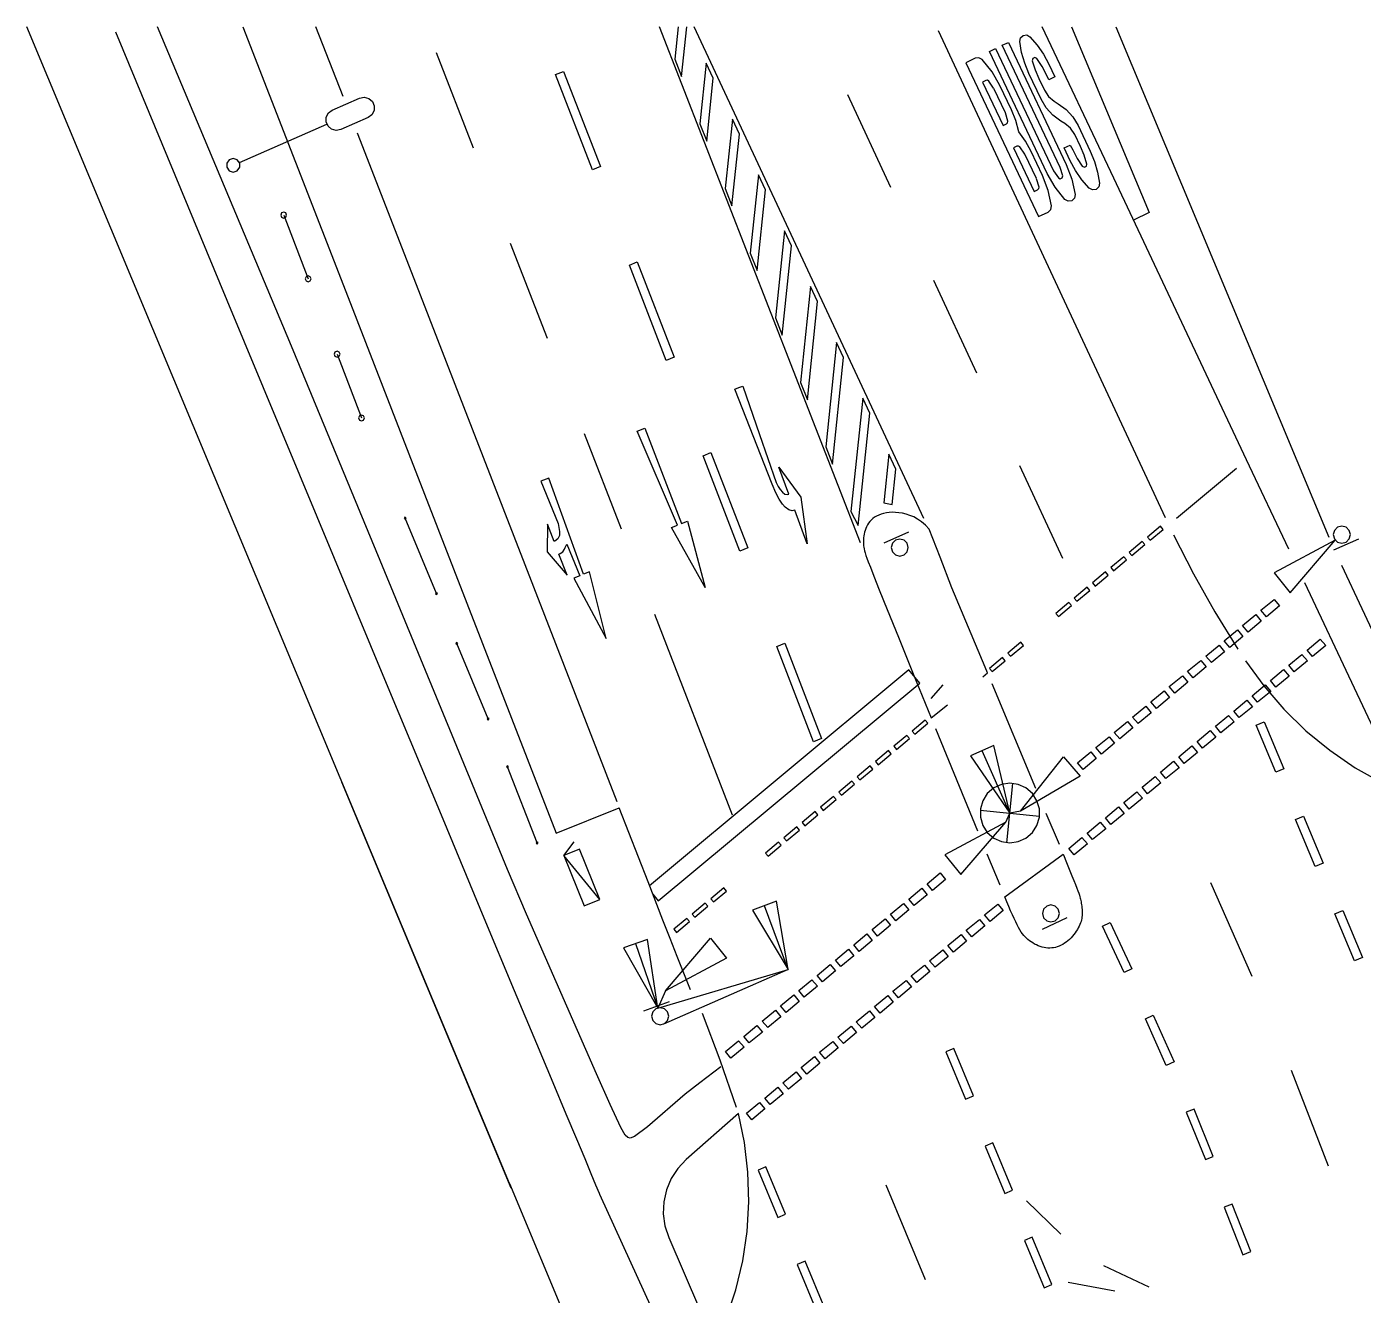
# Model space of a CAD drawing. Header units: inches. Extents: x 567313.8 to 567405.4, y 5937968.2 to 5938040.
# Drawn here: x 567325.82 to 567365.04, y 5938002.75 to 5938039.97 of the extents above; entities that cross this region are included whole.
import ezdxf

# ---------------------------------------------------------------- set-up
doc = ezdxf.new("R2010")
doc.units = ezdxf.units.IN
doc.header["$MEASUREMENT"] = 0

msp = doc.modelspace()

# ---------------------------------------------------------------- linework, layer by layer
for points in [[(567339.9872, 5938006.0289), (567335.0198, 5938017.9343), (567325.823, 5938039.9744)], [(567346.1846, 5938009.4607), (567345.573, 5938008.9898), (567345.1458, 5938008.6506), (567344.0323, 5938007.6987), (567343.657, 5938007.4134), (567343.5317, 5938007.3658), (567343.4553, 5938007.3805), (567343.3783, 5938007.4529), (567343.2507, 5938007.6758), (567342.9408, 5938008.3544), (567342.5417, 5938009.2504), (567340.489, 5938013.9329), (567339.9257, 5938015.247), (567339.631, 5938015.956), (567336.1958, 5938024.3161), (567333.5919, 5938030.6016), (567329.664, 5938039.9743)], [(567332.1643, 5938039.9743), (567335.2579, 5938032.0262), (567337.0376, 5938027.4433), (567341.3544, 5938016.3083), (567343.2026, 5938017.06)], [(567335.1049, 5938037.932), (567334.3097, 5938039.9743)], [(567350.2877, 5938024.8303), (567344.3848, 5938039.9741)], [(567344.9359, 5938039.9741), (567344.8366, 5938039.0189), (567345.0348, 5938038.5098), (567345.1872, 5938039.9741)], [(567352.1457, 5938025.5447), (567345.4059, 5938039.9741)], [(567362.8486, 5938024.6431), (567361.6119, 5938027.2669), (567360.3492, 5938029.9426), (567357.7143, 5938035.5261), (567355.6153, 5938039.974)], [(567356.4771, 5938039.974), (567358.7506, 5938034.5247), (567358.2944, 5938034.2968)], [(567357.7768, 5938039.974), (567364.0252, 5938024.9973)], [(567328.4256, 5938039.8243), (567331.6949, 5938031.9519), (567334.3331, 5938025.604), (567336.4178, 5938020.5923), (567338.0269, 5938016.7287), (567339.2379, 5938013.8252), (567340.1286, 5938011.6934), (567340.7767, 5938010.1454), (567341.2599, 5938008.9929), (567341.6446, 5938008.0751), (567341.9523, 5938007.3407), (567342.193, 5938006.7654), (567342.377, 5938006.3251), (567342.5144, 5938005.9959), (567342.6153, 5938005.7535), (567342.6277, 5938005.7236)], [(567359.2321, 5938025.5673), (567352.5764, 5938039.8538)], [(567355.9912, 5938038.5027), (567355.8105, 5938038.417), (567355.7414, 5938038.5629), (567355.611, 5938038.8079), (567355.4586, 5938039.0398), (567355.3993, 5938039.0707), (567355.339, 5938039.0421), (567355.3254, 5938038.9766), (567355.4085, 5938038.7118), (567355.5156, 5938038.4558), (567355.6802, 5938038.1086), (567355.8015, 5938037.9271), (567355.9698, 5938037.7882), (567356.0885, 5938037.7164), (567356.3223, 5938037.542), (567356.5178, 5938037.3257), (567356.6678, 5938037.0755), (567357.0261, 5938036.3198), (567357.1498, 5938036.0171), (567357.2399, 5938035.7027), (567357.2952, 5938035.3804), (567357.2744, 5938035.2754), (567357.1964, 5938035.2022), (567357.0903, 5938035.1881), (567356.9959, 5938035.2385), (567356.7814, 5938035.4853), (567356.595, 5938035.754), (567356.439, 5938036.0415), (567356.2605, 5938036.4178), (567356.4412, 5938036.5035), (567356.5103, 5938036.3576), (567356.6407, 5938036.1126), (567356.7931, 5938035.8807), (567356.8524, 5938035.8498), (567356.9128, 5938035.8785), (567356.9263, 5938035.9439), (567356.8433, 5938036.2087), (567356.7361, 5938036.4647), (567356.5715, 5938036.8119), (567356.4503, 5938036.9934), (567356.2819, 5938037.1323), (567356.1632, 5938037.2041), (567355.9294, 5938037.3785), (567355.7339, 5938037.5949), (567355.5839, 5938037.845), (567355.2257, 5938038.6007), (567355.1019, 5938038.9034), (567355.0118, 5938039.2178), (567354.9565, 5938039.5401), (567354.9773, 5938039.6451), (567355.0553, 5938039.7183), (567355.1614, 5938039.7324), (567355.2559, 5938039.682), (567355.4704, 5938039.4352), (567355.6567, 5938039.1665), (567355.8128, 5938038.879), (567355.9912, 5938038.5027)], [(567338.9285, 5938036.4127), (567337.8423, 5938039.2079)], [(567354.6263, 5938039.5149), (567356.3229, 5938035.9362), (567356.489, 5938035.5019), (567356.5858, 5938035.0472), (567356.5661, 5938034.9405), (567356.4874, 5938034.866), (567356.3798, 5938034.8522), (567356.2848, 5938034.9044), (567355.9941, 5938035.2673), (567355.7629, 5938035.6707), (567354.0663, 5938039.2494), (567354.247, 5938039.335), (567355.9468, 5938035.7495), (567356.0897, 5938035.5378), (567356.1463, 5938035.5136), (567356.2019, 5938035.54), (567356.219, 5938035.5991), (567356.1455, 5938035.8437), (567354.4457, 5938039.4292), (567354.6263, 5938039.5149)], [(567345.7599, 5938038.9013), (567345.5749, 5938037.1231), (567345.7732, 5938036.614), (567345.9654, 5938038.4613), (567345.7599, 5938038.9013)], [(567353.6508, 5938039.0524), (567353.3708, 5938038.9196), (567355.5119, 5938034.4035), (567355.7919, 5938034.5363), (567355.8707, 5938034.6108), (567355.8903, 5938034.7174), (567355.7935, 5938035.1721), (567355.6275, 5938035.6064), (567355.2905, 5938036.3171), (567355.1276, 5938036.6158), (567354.9318, 5938036.8941), (567354.8403, 5938037.2218), (567354.7122, 5938037.5371), (567354.3753, 5938038.2477), (567354.1441, 5938038.6512), (567353.8534, 5938039.014), (567353.7584, 5938039.0662), (567353.6508, 5938039.0524)], [(567342.655, 5938035.8684), (567342.4219, 5938035.7783), (567341.3407, 5938038.5754), (567341.5738, 5938038.6655), (567342.655, 5938035.8684)], [(567354.1914, 5938038.1689), (567354.0485, 5938038.3806), (567354.0077, 5938038.4034), (567353.9613, 5938038.3976), (567353.8619, 5938038.3504), (567354.4668, 5938037.0746), (567354.5661, 5938037.1217), (567354.6, 5938037.154), (567354.6082, 5938037.2), (567354.5348, 5938037.4446), (567354.1946, 5938038.1621)], [(567351.1758, 5938035.2524), (567349.9141, 5938037.9728)], [(567334.7881, 5938037.5292), (567335.5888, 5938037.8811), (567335.7253, 5938037.9073), (567335.8597, 5938037.8717), (567335.9653, 5938037.7813), (567336.0212, 5938037.654), (567336.0164, 5938037.5151), (567335.9518, 5938037.392), (567335.8401, 5938037.3092), (567335.0394, 5938036.9573), (567334.9029, 5938036.931), (567334.7685, 5938036.9667), (567334.6629, 5938037.0571), (567334.607, 5938037.1843), (567334.6118, 5938037.3233), (567334.6764, 5938037.4463), (567334.7881, 5938037.5292)], [(567346.5251, 5938037.263), (567346.3133, 5938035.2273), (567346.5115, 5938034.7182), (567346.7305, 5938036.8231), (567346.5251, 5938037.263)], [(567332.0654, 5938035.9914), (567334.6278, 5938037.1176)], [(567343.1414, 5938017.2296), (567338.9016, 5938028.166), (567337.1211, 5938032.751), (567335.5272, 5938036.8473)], [(567355.4468, 5938035.5208), (567355.1067, 5938036.2383), (567354.9638, 5938036.45), (567354.923, 5938036.4728), (567354.8766, 5938036.4669), (567354.7772, 5938036.4198), (567355.3821, 5938035.144), (567355.4814, 5938035.1911), (567355.5154, 5938035.2233), (567355.5236, 5938035.2694), (567355.4501, 5938035.5139)], [(567331.8824, 5938036.1109), (567331.7649, 5938036.0727), (567331.6923, 5938035.9728), (567331.6923, 5938035.8492), (567331.7649, 5938035.7492), (567331.8824, 5938035.7111), (567331.9999, 5938035.7492), (567332.0726, 5938035.8492), (567332.0726, 5938035.9728), (567331.9999, 5938036.0727), (567331.8824, 5938036.1109)], [(567347.2902, 5938035.6248), (567347.0516, 5938033.3315), (567347.2499, 5938032.8224), (567347.4957, 5938035.1849), (567347.2902, 5938035.6248)], [(567333.3613, 5938034.5347), (567333.3001, 5938034.5094), (567333.2748, 5938034.4482), (567333.3001, 5938034.3871), (567333.3612, 5938034.3617), (567333.4224, 5938034.3871), (567333.4477, 5938034.4482), (567333.4224, 5938034.5094), (567333.3613, 5938034.5347)], [(567333.3613, 5938034.4482), (567334.0791, 5938032.5789)], [(567348.0554, 5938033.9866), (567347.7899, 5938031.4357), (567347.9882, 5938030.9266), (567348.2608, 5938033.5466), (567348.0554, 5938033.9866)], [(567341.1009, 5938030.8224), (567340.0147, 5938033.6176)], [(567344.8173, 5938030.2742), (567344.5842, 5938030.1841), (567343.503, 5938032.9812), (567343.7361, 5938033.0713), (567344.8173, 5938030.2742)], [(567334.0791, 5938032.6653), (567334.018, 5938032.64), (567333.9926, 5938032.5789), (567334.018, 5938032.5177), (567334.0791, 5938032.4924), (567334.1403, 5938032.5177), (567334.1656, 5938032.5789), (567334.1403, 5938032.64), (567334.0791, 5938032.6653)], [(567353.6991, 5938029.8115), (567352.4375, 5938032.5319)], [(567348.8205, 5938032.3483), (567348.5283, 5938029.5399), (567348.7265, 5938029.0308), (567349.026, 5938031.9084), (567348.8205, 5938032.3483)], [(567349.5857, 5938030.7101), (567349.2666, 5938027.6441), (567349.4649, 5938027.135), (567349.7911, 5938030.2702), (567349.5857, 5938030.7101)], [(567334.9279, 5938030.451), (567334.8667, 5938030.4257), (567334.8414, 5938030.3645), (567334.8667, 5938030.3034), (567334.9279, 5938030.278), (567334.989, 5938030.3034), (567335.0144, 5938030.3645), (567334.989, 5938030.4257), (567334.9279, 5938030.451)], [(567334.9279, 5938030.3645), (567335.6458, 5938028.4952)], [(567348.7222, 5938024.803), (567348.3568, 5938025.7869), (567348.2825, 5938025.7741), (567348.1836, 5938025.7963), (567348.0753, 5938025.8806), (567347.998, 5938025.9684), (567347.8995, 5938026.1088), (567347.7972, 5938026.2952), (567347.6964, 5938026.5546), (567346.5939, 5938029.3441), (567346.711, 5938029.3876), (567346.8281, 5938029.4311), (567347.3209, 5938028.0146), (567347.8136, 5938026.5981), (567347.8686, 5938026.4859), (567347.926, 5938026.3984), (567347.9939, 5938026.3194), (567348.0698, 5938026.2615), (567348.1455, 5938026.2466), (567348.1828, 5938026.2554), (567347.887, 5938027.0519), (567348.5335, 5938026.1725), (567348.7222, 5938024.803)], [(567350.3508, 5938029.0718), (567350.005, 5938025.7483), (567350.2135, 5938025.3376), (567350.5563, 5938028.6319), (567350.3508, 5938029.0718)], [(567335.6458, 5938028.5816), (567335.5846, 5938028.5563), (567335.5593, 5938028.4952), (567335.5846, 5938028.434), (567335.6458, 5938028.4087), (567335.7069, 5938028.434), (567335.7322, 5938028.4952), (567335.7069, 5938028.5563), (567335.6458, 5938028.5816)], [(567345.7273, 5938023.5208), (567344.7433, 5938025.2789), (567344.9169, 5938025.3494), (567343.7303, 5938028.1042), (567343.9618, 5938028.1982), (567345.0327, 5938025.3965), (567345.2063, 5938025.467), (567345.7273, 5938023.5208)], [(567343.2732, 5938025.2321), (567342.1871, 5938028.0273)], [(567346.9796, 5938024.68), (567346.7465, 5938024.5899), (567345.6654, 5938027.387), (567345.8984, 5938027.4771), (567346.9796, 5938024.68)], [(567351.116, 5938027.4336), (567350.9674, 5938026.0056), (567351.2132, 5938025.9541), (567351.3214, 5938026.9937), (567351.116, 5938027.4336)], [(567356.2224, 5938024.3706), (567354.9608, 5938027.091)], [(567359.5594, 5938025.5581), (567361.3137, 5938027.0186)], [(567341.2966, 5938024.87), (567341.1017, 5938025.3748), (567341.0919, 5938024.5674), (567341.6776, 5938023.8828), (567341.4389, 5938024.5014), (567341.4736, 5938024.5167), (567341.5473, 5938024.57), (567341.6038, 5938024.6451), (567341.6251, 5938024.6989), (567341.6647, 5938024.7948), (567342.0463, 5938023.8644), (567341.8715, 5938023.7969), (567342.8245, 5938022.0218), (567342.3378, 5938023.9769), (567342.1629, 5938023.9094), (567341.1413, 5938026.7295), (567340.9082, 5938026.6395), (567341.4189, 5938025.3942), (567341.4503, 5938025.168), (567341.4496, 5938025.0464), (567341.4068, 5938024.9497), (567341.3189, 5938024.8796), (567341.2966, 5938024.87)], [(567336.9354, 5938025.5256), (567336.9523, 5938025.5665), (567336.9114, 5938025.5833), (567336.8946, 5938025.5425), (567336.9354, 5938025.5256)], [(567337.8451, 5938023.3396), (567336.9234, 5938025.5545)], [(567353.8722, 5938020.9018), (567354.011, 5938021.0124), (567353.9381, 5938021.1859), (567352.9634, 5938023.5086), (567352.6184, 5938024.4089), (567352.2993, 5938025.2347), (567352.1878, 5938025.351), (567352.0748, 5938025.4477), (567351.9611, 5938025.5265), (567351.8477, 5938025.5893), (567351.7354, 5938025.6377), (567351.625, 5938025.6737), (567351.5174, 5938025.699), (567351.4133, 5938025.7153), (567351.3137, 5938025.7242), (567351.2186, 5938025.7264), (567351.1284, 5938025.722), (567351.0432, 5938025.7116), (567350.9631, 5938025.6955), (567350.8884, 5938025.6739), (567350.8192, 5938025.6474), (567350.7557, 5938025.6162), (567350.698, 5938025.5807), (567350.646, 5938025.5414), (567350.5994, 5938025.4987), (567350.5579, 5938025.453), (567350.5214, 5938025.4048), (567350.4896, 5938025.3545), (567350.4622, 5938025.3025), (567350.4391, 5938025.2494), (567350.4199, 5938025.1956), (567350.4044, 5938025.1414), (567350.3922, 5938025.0874), (567350.3831, 5938025.0339), (567350.3767, 5938024.9814), (567350.3728, 5938024.9304), (567350.3709, 5938024.8812), (567350.3708, 5938024.8342), (567350.3723, 5938024.7896), (567350.3759, 5938024.7456), (567350.3822, 5938024.7002), (567350.3917, 5938024.6513), (567350.4051, 5938024.5967), (567350.423, 5938024.5345), (567350.446, 5938024.4624), (567350.4747, 5938024.3785), (567350.5124, 5938024.274), (567350.5737, 5938024.1132), (567350.6756, 5938023.854), (567350.8354, 5938023.454), (567351.0702, 5938022.8709), (567351.3973, 5938022.0626), (567351.8339, 5938020.9867), (567352.3588, 5938019.695), (567352.8396, 5938020.0784)], [(567350.9761, 5938024.8306), (567351.7075, 5938025.154)], [(567359.1649, 5938025.2261), (567359.0882, 5938025.3183), (567358.704, 5938024.9985), (567358.7808, 5938024.9063), (567359.1649, 5938025.2261)], [(567359.4682, 5938025.0669), (567360.0508, 5938023.9226), (567360.681, 5938022.8037), (567361.3577, 5938021.7123)], [(567364.4068, 5938025.3209), (567364.2818, 5938025.2875), (567364.1904, 5938025.196), (567364.1569, 5938025.071), (567364.1904, 5938024.9461), (567364.2818, 5938024.8546), (567364.4068, 5938024.8211), (567364.5317, 5938024.8546), (567364.6232, 5938024.9461), (567364.6567, 5938025.071), (567364.6232, 5938025.196), (567364.5317, 5938025.2875), (567364.4068, 5938025.3209)], [(567351.4377, 5938024.9427), (567351.3128, 5938024.9092), (567351.2213, 5938024.8177), (567351.1878, 5938024.6928), (567351.2213, 5938024.5678), (567351.3128, 5938024.4764), (567351.4377, 5938024.4429), (567351.5627, 5938024.4764), (567351.6541, 5938024.5678), (567351.6876, 5938024.6928), (567351.6542, 5938024.8177), (567351.5627, 5938024.9092), (567351.4377, 5938024.9427)], [(567358.6271, 5938024.7784), (567358.5504, 5938024.8706), (567358.1663, 5938024.5508), (567358.243, 5938024.4587), (567358.6271, 5938024.7784)], [(567364.2153, 5938024.9105), (567362.4219, 5938023.9508), (567362.8913, 5938023.3663), (567364.2153, 5938024.9105)], [(567364.8925, 5938024.9372), (567364.1591, 5938024.6183)], [(567358.0893, 5938024.3307), (567358.0126, 5938024.4229), (567357.6285, 5938024.1031), (567357.7052, 5938024.011), (567358.0893, 5938024.3307)], [(567357.5516, 5938023.8831), (567357.4748, 5938023.9753), (567357.0907, 5938023.6555), (567357.1674, 5938023.5633), (567357.5516, 5938023.8831)], [(567364.3948, 5938024.176), (567365.5944, 5938021.6309)], [(567357.0138, 5938023.4354), (567356.9371, 5938023.5276), (567356.5529, 5938023.2078), (567356.6297, 5938023.1156), (567357.0138, 5938023.4354)], [(567363.3098, 5938023.6646), (567366.2213, 5938017.4873)], [(567337.8571, 5938023.3107), (567337.8739, 5938023.3516), (567337.833, 5938023.3684), (567337.8162, 5938023.3275), (567337.8571, 5938023.3107)], [(567356.476, 5938022.9877), (567356.3993, 5938023.0799), (567356.0151, 5938022.7601), (567356.0919, 5938022.668), (567356.476, 5938022.9877)], [(567362.0328, 5938022.8519), (567362.4169, 5938023.1717), (567362.5768, 5938022.9796), (567362.1926, 5938022.6598), (567362.0328, 5938022.8519)], [(567346.5344, 5938016.8439), (567344.2462, 5938022.7323)], [(567361.495, 5938022.4042), (567361.8791, 5938022.724), (567362.039, 5938022.5319), (567361.6549, 5938022.2122), (567361.495, 5938022.4042)], [(567360.9572, 5938021.9565), (567361.3414, 5938022.2763), (567361.5012, 5938022.0842), (567361.1171, 5938021.7645), (567360.9572, 5938021.9565)], [(567338.4509, 5938021.8494), (567338.4678, 5938021.8902), (567338.4269, 5938021.907), (567338.4101, 5938021.8662), (567338.4509, 5938021.8494)], [(567339.3606, 5938019.6633), (567338.4389, 5938021.8782)], [(567349.1419, 5938019.0858), (567348.9089, 5938018.9956), (567347.8277, 5938021.7928), (567348.0608, 5938021.8829), (567349.1419, 5938019.0858)], [(567355.0665, 5938021.8212), (567354.9898, 5938021.9134), (567354.6056, 5938021.5936), (567354.6824, 5938021.5014), (567355.0665, 5938021.8212)], [(567363.3896, 5938021.6866), (567363.7737, 5938022.0064), (567363.9336, 5938021.8143), (567363.5495, 5938021.4945), (567363.3896, 5938021.6866)], [(567360.4195, 5938021.5089), (567360.8036, 5938021.8286), (567360.9634, 5938021.6366), (567360.5793, 5938021.3168), (567360.4195, 5938021.5089)], [(567362.8518, 5938021.239), (567363.236, 5938021.5587), (567363.3958, 5938021.3667), (567363.0117, 5938021.0469), (567362.8518, 5938021.239)], [(567344.1905, 5938014.5232), (567344.3503, 5938014.3311), (567352.0235, 5938020.7166), (567351.7038, 5938021.1008), (567344.0952, 5938014.769)], [(567354.5287, 5938021.3735), (567354.452, 5938021.4657), (567354.0679, 5938021.1459), (567354.1446, 5938021.0537), (567354.5287, 5938021.3735)], [(567359.8817, 5938021.0612), (567360.2658, 5938021.381), (567360.4257, 5938021.1889), (567360.0415, 5938020.8691), (567359.8817, 5938021.0612)], [(567361.5827, 5938021.3709), (567362.1136, 5938020.6371), (567362.7053, 5938019.9515), (567363.3536, 5938019.3191), (567364.0537, 5938018.7445), (567364.8003, 5938018.232), (567365.5881, 5938017.7852), (567366.4113, 5938017.4076), (567367.2638, 5938017.1019), (567368.1394, 5938016.8703)], [(567362.314, 5938020.7913), (567362.6982, 5938021.111), (567362.858, 5938020.919), (567362.4739, 5938020.5992), (567362.314, 5938020.7913)], [(567354.1386, 5938020.7068), (567355.4212, 5938017.6355)], [(567359.3439, 5938020.6135), (567359.728, 5938020.9333), (567359.8879, 5938020.7412), (567359.5038, 5938020.4215), (567359.3439, 5938020.6135)], [(567352.36, 5938020.2643), (567352.7123, 5938020.6653)], [(567358.8061, 5938020.1659), (567359.1903, 5938020.4856), (567359.3501, 5938020.2935), (567358.966, 5938019.9738), (567358.8061, 5938020.1659)], [(567361.7763, 5938020.3436), (567362.1604, 5938020.6634), (567362.3203, 5938020.4713), (567361.9361, 5938020.1515), (567361.7763, 5938020.3436)], [(567358.2683, 5938019.7182), (567358.6525, 5938020.038), (567358.8123, 5938019.8459), (567358.4282, 5938019.5261), (567358.2683, 5938019.7182)], [(567361.2385, 5938019.8959), (567361.6226, 5938020.2157), (567361.7825, 5938020.0236), (567361.3984, 5938019.7039), (567361.2385, 5938019.8959)], [(567339.3726, 5938019.6344), (567339.3894, 5938019.6753), (567339.3486, 5938019.6921), (567339.3317, 5938019.6513), (567339.3726, 5938019.6344)], [(567352.2625, 5938019.537), (567352.1857, 5938019.6292), (567351.8015, 5938019.3095), (567351.8783, 5938019.2173), (567352.2625, 5938019.537)], [(567357.7306, 5938019.2705), (567358.1147, 5938019.5903), (567358.2746, 5938019.3982), (567357.8904, 5938019.0784), (567357.7306, 5938019.2705)], [(567360.7007, 5938019.4483), (567361.0848, 5938019.768), (567361.2447, 5938019.576), (567360.8606, 5938019.2562), (567360.7007, 5938019.4483)], [(567362.1281, 5938019.5806), (567362.7045, 5938018.1964), (567362.4738, 5938018.1003), (567361.8974, 5938019.4845), (567362.1281, 5938019.5806)], [(567351.7246, 5938019.0894), (567351.6479, 5938019.1816), (567351.2637, 5938018.8619), (567351.3404, 5938018.7697), (567351.7246, 5938019.0894)], [(567352.4868, 5938019.3836), (567353.7223, 5938016.3769)], [(567357.1928, 5938018.8228), (567357.5769, 5938019.1426), (567357.7368, 5938018.9505), (567357.3527, 5938018.6308), (567357.1928, 5938018.8228)], [(567360.1629, 5938019.0006), (567360.5471, 5938019.3203), (567360.7069, 5938019.1283), (567360.3228, 5938018.8085), (567360.1629, 5938019.0006)], [(567354.667, 5938016.9022), (567354.2018, 5938018.8823), (567353.5161, 5938018.5792), (567354.667, 5938016.9022)], [(567359.6252, 5938018.5529), (567360.0093, 5938018.8727), (567360.1692, 5938018.6806), (567359.785, 5938018.3608), (567359.6252, 5938018.5529)], [(567351.1868, 5938018.6418), (567351.11, 5938018.734), (567350.7259, 5938018.4143), (567350.8026, 5938018.3221), (567351.1868, 5938018.6418)], [(567354.667, 5938016.9022), (567353.859, 5938018.7307)], [(567354.9784, 5938016.9599), (567356.2429, 5938018.5531), (567356.7342, 5938017.9868), (567354.9784, 5938016.9599)], [(567356.655, 5938018.3752), (567357.0391, 5938018.6949), (567357.199, 5938018.5028), (567356.8149, 5938018.1831), (567356.655, 5938018.3752)], [(567359.0874, 5938018.1052), (567359.4715, 5938018.425), (567359.6314, 5938018.2329), (567359.2472, 5938017.9132), (567359.0874, 5938018.1052)], [(567339.9425, 5938018.2308), (567339.9602, 5938018.2712), (567339.9198, 5938018.289), (567339.902, 5938018.2485), (567339.9425, 5938018.2308)], [(567340.8017, 5938016.0244), (567339.9311, 5938018.2598)], [(567350.6489, 5938018.1942), (567350.5722, 5938018.2864), (567350.188, 5938017.9667), (567350.2647, 5938017.8745), (567350.6489, 5938018.1942)], [(567358.5496, 5938017.6576), (567358.9337, 5938017.9773), (567359.0936, 5938017.7853), (567358.7095, 5938017.4655), (567358.5496, 5938017.6576)], [(567340.0378, 5938005.8999), (567335.069, 5938017.8046)], [(567350.1111, 5938017.7466), (567350.0343, 5938017.8388), (567349.6502, 5938017.5191), (567349.7269, 5938017.4269), (567350.1111, 5938017.7466)], [(567354.6671, 5938017.7768), (567354.4207, 5938017.7414), (567354.1942, 5938017.6379), (567354.0061, 5938017.4749), (567353.8715, 5938017.2655), (567353.8013, 5938017.0266), (567353.8013, 5938016.7777), (567353.8714, 5938016.5388), (567354.006, 5938016.3294), (567354.1942, 5938016.1663), (567354.4206, 5938016.0629), (567354.667, 5938016.0275), (567354.9134, 5938016.0629), (567355.1399, 5938016.1663), (567355.328, 5938016.3293), (567355.4626, 5938016.5388), (567355.5328, 5938016.7777), (567355.5328, 5938017.0266), (567355.4626, 5938017.2655), (567355.3281, 5938017.4749), (567355.1399, 5938017.6379), (567354.9135, 5938017.7414), (567354.6671, 5938017.7768)], [(567354.58, 5938016.0318), (567354.7541, 5938017.7725)], [(567349.5732, 5938017.2991), (567349.4965, 5938017.3912), (567349.1123, 5938017.0715), (567349.189, 5938016.9793), (567349.5732, 5938017.2991)], [(567358.0118, 5938017.2099), (567358.396, 5938017.5297), (567358.5558, 5938017.3376), (567358.1717, 5938017.0178), (567358.0118, 5938017.2099)], [(567345.2944, 5938011.7105), (567344.9059, 5938012.6894), (567344.6972, 5938013.2206), (567344.4888, 5938013.755), (567344.0507, 5938014.8837), (567343.2069, 5938017.0604)], [(567349.0354, 5938016.8515), (567348.9586, 5938016.9437), (567348.5745, 5938016.624), (567348.6512, 5938016.5318), (567349.0354, 5938016.8515)], [(567353.7968, 5938016.9892), (567355.5373, 5938016.8151)], [(567354.5489, 5938016.6397), (567354.667, 5938016.9022)], [(567354.9784, 5938016.9599), (567354.667, 5938016.9022)], [(567355.7274, 5938016.9024), (567356.1103, 5938015.9855)], [(567357.4741, 5938016.7622), (567357.8582, 5938017.082), (567358.018, 5938016.8899), (567357.6339, 5938016.5701), (567357.4741, 5938016.7622)], [(567363.2809, 5938016.8122), (567363.8574, 5938015.4281), (567363.6267, 5938015.332), (567363.0503, 5938016.7162), (567363.2809, 5938016.8122)], [(567348.4975, 5938016.4039), (567348.4208, 5938016.4961), (567348.0366, 5938016.1764), (567348.1133, 5938016.0842), (567348.4975, 5938016.4039)], [(567354.5489, 5938016.6397), (567352.7555, 5938015.68), (567353.2249, 5938015.0955), (567354.5489, 5938016.6397)], [(567356.9363, 5938016.3145), (567357.3204, 5938016.6343), (567357.4803, 5938016.4422), (567357.0962, 5938016.1225), (567356.9363, 5938016.3145)], [(567340.813, 5938015.9952), (567340.8308, 5938016.0357), (567340.7903, 5938016.0534), (567340.7726, 5938016.013), (567340.813, 5938015.9952)], [(567341.5775, 5938015.6611), (567342.1729, 5938014.1767), (567342.6368, 5938014.3628), (567342.0414, 5938015.8472), (567341.5775, 5938015.6611), (567341.8862, 5938016.0542)], [(567347.9597, 5938015.9563), (567347.8829, 5938016.0485), (567347.4988, 5938015.7288), (567347.5755, 5938015.6366), (567347.9597, 5938015.9563)], [(567356.3985, 5938015.8669), (567356.7826, 5938016.1866), (567356.9425, 5938015.9946), (567356.5584, 5938015.6748), (567356.3985, 5938015.8669)], [(567341.5775, 5938015.6611), (567342.1729, 5938014.1767), (567342.6368, 5938014.3628), (567341.5775, 5938015.6611)], [(567353.9961, 5938015.7104), (567354.3698, 5938014.8009)], [(567354.5151, 5938014.4472), (567356.2297, 5938015.6996), (567356.2594, 5938015.627), (567356.3118, 5938015.4985), (567356.3692, 5938015.357), (567356.4288, 5938015.2096), (567356.4877, 5938015.0634), (567356.543, 5938014.9252), (567356.5918, 5938014.8022), (567356.6319, 5938014.6997), (567356.6638, 5938014.6162), (567356.6887, 5938014.5485), (567356.7078, 5938014.4935), (567356.7221, 5938014.4479), (567356.733, 5938014.4087), (567356.7415, 5938014.3724), (567356.7489, 5938014.3361), (567356.756, 5938014.2972), (567356.763, 5938014.2556), (567356.7695, 5938014.2118), (567356.7755, 5938014.1665), (567356.7806, 5938014.1203), (567356.7846, 5938014.0737), (567356.7875, 5938014.0273), (567356.7889, 5938013.9816), (567356.7886, 5938013.9372), (567356.7864, 5938013.8937), (567356.7822, 5938013.8508), (567356.7756, 5938013.808), (567356.7665, 5938013.765), (567356.7546, 5938013.7214), (567356.7397, 5938013.6767), (567356.7217, 5938013.6306), (567356.7003, 5938013.5828), (567356.6755, 5938013.5337), (567356.6476, 5938013.4838), (567356.6166, 5938013.4336), (567356.5826, 5938013.3836), (567356.5458, 5938013.3344), (567356.5063, 5938013.2865), (567356.4641, 5938013.2404), (567356.4194, 5938013.1965), (567356.3726, 5938013.1552), (567356.3237, 5938013.1167), (567356.2732, 5938013.0814), (567356.2213, 5938013.0495), (567356.1682, 5938013.0213), (567356.1143, 5938012.9969), (567356.0598, 5938012.9768), (567356.0049, 5938012.9611), (567355.9497, 5938012.9499), (567355.8943, 5938012.9429), (567355.8387, 5938012.9402), (567355.7829, 5938012.9417), (567355.7269, 5938012.9473), (567355.6708, 5938012.957), (567355.6146, 5938012.9705), (567355.5584, 5938012.9879), (567355.5025, 5938013.0089), (567355.4474, 5938013.0331), (567355.3935, 5938013.0602), (567355.3411, 5938013.0899), (567355.2906, 5938013.1218), (567355.2425, 5938013.1556), (567355.1972, 5938013.191), (567355.1548, 5938013.2279), (567355.1148, 5938013.2672), (567355.0765, 5938013.3102), (567355.0391, 5938013.3579), (567355.0018, 5938013.4117), (567354.9639, 5938013.4726), (567354.9246, 5938013.5418), (567354.8832, 5938013.6206), (567354.839, 5938013.7098), (567354.792, 5938013.8092), (567354.7423, 5938013.9182), (567354.69, 5938014.0364), (567354.6351, 5938014.1631), (567354.5778, 5938014.2979), (567354.5151, 5938014.4472)], [(567352.2395, 5938014.8262), (567352.6237, 5938015.1459), (567352.7835, 5938014.9538), (567352.3993, 5938014.6341), (567352.2395, 5938014.8262)], [(567360.5545, 5938014.8627), (567361.7631, 5938012.1184)], [(567346.353, 5938014.6141), (567346.2763, 5938014.7063), (567345.8921, 5938014.3866), (567345.9688, 5938014.2944), (567346.353, 5938014.6141)], [(567351.7016, 5938014.3786), (567352.0858, 5938014.6983), (567352.2457, 5938014.5062), (567351.8615, 5938014.1865), (567351.7016, 5938014.3786)], [(567345.8083, 5938014.1659), (567345.7315, 5938014.2581), (567345.3474, 5938013.9384), (567345.4241, 5938013.8462), (567345.8083, 5938014.1659)], [(567348.1646, 5938012.3089), (567347.8204, 5938014.3136), (567347.1176, 5938014.0527), (567348.1646, 5938012.3089)], [(567348.1646, 5938012.3089), (567347.469, 5938014.1832)], [(567351.1638, 5938013.931), (567351.548, 5938014.2507), (567351.7078, 5938014.0586), (567351.3236, 5938013.7389), (567351.1638, 5938013.931)], [(567353.9275, 5938013.9117), (567354.3117, 5938014.2314), (567354.4715, 5938014.0393), (567354.0874, 5938013.7196), (567353.9275, 5938013.9117)], [(567355.8727, 5938014.2066), (567355.7477, 5938014.1731), (567355.6563, 5938014.0817), (567355.6228, 5938013.9567), (567355.6563, 5938013.8318), (567355.7477, 5938013.7403), (567355.8727, 5938013.7068), (567355.9976, 5938013.7403), (567356.0891, 5938013.8318), (567356.1226, 5938013.9567), (567356.0891, 5938014.0817), (567355.9976, 5938014.1731), (567355.8727, 5938014.2066)], [(567364.4338, 5938014.0439), (567365.0102, 5938012.6598), (567364.7796, 5938012.5637), (567364.2031, 5938013.9478), (567364.4338, 5938014.0439)], [(567345.2704, 5938013.7184), (567345.1937, 5938013.8106), (567344.8095, 5938013.4908), (567344.8863, 5938013.3987), (567345.2704, 5938013.7184)], [(567350.6259, 5938013.4834), (567351.0101, 5938013.8031), (567351.17, 5938013.611), (567350.7858, 5938013.2913), (567350.6259, 5938013.4834)], [(567353.3897, 5938013.4641), (567353.7739, 5938013.7838), (567353.9337, 5938013.5918), (567353.5495, 5938013.272), (567353.3897, 5938013.4641)], [(567356.3374, 5938013.8296), (567355.6137, 5938013.4894)], [(567357.3825, 5938013.5848), (567357.6089, 5938013.6906), (567358.2434, 5938012.332), (567358.0169, 5938012.2263), (567357.3825, 5938013.5848)], [(567350.0881, 5938013.0358), (567350.4723, 5938013.3555), (567350.6321, 5938013.1634), (567350.2479, 5938012.8437), (567350.0881, 5938013.0358)], [(567352.8518, 5938013.0165), (567353.236, 5938013.3362), (567353.3959, 5938013.1442), (567353.0117, 5938012.8245), (567352.8518, 5938013.0165)], [(567344.3368, 5938011.1808), (567344.037, 5938013.1926), (567343.3285, 5938012.9473), (567344.3368, 5938011.1808)], [(567343.6828, 5938013.07), (567344.3368, 5938011.1808), (567348.1646, 5938012.3089)], [(567344.5595, 5938011.6885), (567345.8847, 5938013.2317), (567346.3537, 5938012.6468), (567344.5595, 5938011.6885)], [(567349.5502, 5938012.5882), (567349.9344, 5938012.9079), (567350.0943, 5938012.7158), (567349.7101, 5938012.3961), (567349.5502, 5938012.5882)], [(567352.314, 5938012.5689), (567352.6982, 5938012.8887), (567352.858, 5938012.6966), (567352.4738, 5938012.3769), (567352.314, 5938012.5689)], [(567348.1646, 5938012.3089), (567344.5075, 5938010.7121)], [(567349.0124, 5938012.1407), (567349.3966, 5938012.4603), (567349.5564, 5938012.2683), (567349.1722, 5938011.9486), (567349.0124, 5938012.1407)], [(567351.7761, 5938012.1214), (567352.1603, 5938012.4411), (567352.3201, 5938012.249), (567351.936, 5938011.9293), (567351.7761, 5938012.1214)], [(567344.5595, 5938011.6885), (567344.3368, 5938011.1808)], [(567348.4745, 5938011.6931), (567348.8587, 5938012.0128), (567349.0186, 5938011.8207), (567348.6344, 5938011.501), (567348.4745, 5938011.6931)], [(567351.2383, 5938011.6738), (567351.6225, 5938011.9935), (567351.7823, 5938011.8014), (567351.3981, 5938011.4817), (567351.2383, 5938011.6738)], [(567343.9284, 5938011.1037), (567344.6823, 5938011.3704)], [(567347.9424, 5938011.2468), (567348.3266, 5938011.5665), (567348.4864, 5938011.3744), (567348.1022, 5938011.0547), (567347.9424, 5938011.2468)], [(567350.7004, 5938011.2262), (567351.0846, 5938011.5459), (567351.2445, 5938011.3538), (567350.8603, 5938011.0341), (567350.7004, 5938011.2262)], [(567344.4075, 5938011.191), (567344.2825, 5938011.1575), (567344.1911, 5938011.0661), (567344.1576, 5938010.9411), (567344.191, 5938010.8161), (567344.2825, 5938010.7247), (567344.4075, 5938010.6912), (567344.5324, 5938010.7247), (567344.6239, 5938010.8161), (567344.6574, 5938010.9411), (567344.6239, 5938011.066), (567344.5324, 5938011.1575), (567344.4075, 5938011.191)], [(567346.6457, 5938008.2666), (567346.1702, 5938009.654), (567345.6497, 5938011.025)], [(567347.4045, 5938010.7992), (567347.7887, 5938011.1189), (567347.9486, 5938010.9268), (567347.5644, 5938010.6071), (567347.4045, 5938010.7992)], [(567350.1626, 5938010.7786), (567350.5468, 5938011.0983), (567350.7066, 5938010.9062), (567350.3224, 5938010.5865), (567350.1626, 5938010.7786)], [(567358.6436, 5938010.8664), (567358.8717, 5938010.9684), (567359.484, 5938009.5998), (567359.2559, 5938009.4977), (567358.6436, 5938010.8664)], [(567346.861, 5938010.3503), (567347.2452, 5938010.67), (567347.405, 5938010.4779), (567347.0208, 5938010.1582), (567346.861, 5938010.3503)], [(567349.6248, 5938010.331), (567350.0089, 5938010.6507), (567350.1688, 5938010.4586), (567349.7846, 5938010.1389), (567349.6248, 5938010.331)], [(567346.3232, 5938009.9027), (567346.7073, 5938010.2224), (567346.8672, 5938010.0303), (567346.483, 5938009.7106), (567346.3232, 5938009.9027)], [(567349.0869, 5938009.8834), (567349.4711, 5938010.2031), (567349.6309, 5938010.0111), (567349.2467, 5938009.6914), (567349.0869, 5938009.8834)], [(567348.549, 5938009.4358), (567348.9332, 5938009.7556), (567349.0931, 5938009.5635), (567348.7089, 5938009.2438), (567348.549, 5938009.4358)], [(567353.022, 5938009.9915), (567352.7911, 5938009.8958), (567353.3658, 5938008.5109), (567353.5966, 5938008.6067), (567353.022, 5938009.9915)], [(567362.9246, 5938009.3537), (567364.0036, 5938006.5561)], [(567348.0112, 5938008.9883), (567348.3954, 5938009.308), (567348.5552, 5938009.1159), (567348.171, 5938008.7962), (567348.0112, 5938008.9883)], [(567347.4734, 5938008.5407), (567347.8575, 5938008.8604), (567348.0174, 5938008.6683), (567347.6332, 5938008.3486), (567347.4734, 5938008.5407)], [(567346.9355, 5938008.0931), (567347.3197, 5938008.4128), (567347.4795, 5938008.2207), (567347.0953, 5938007.901), (567346.9355, 5938008.0931)], [(567360.0717, 5938008.2157), (567359.8402, 5938008.1216), (567360.4048, 5938006.7326), (567360.6363, 5938006.8267), (567360.0717, 5938008.2157)], [(567346.7031, 5938008.0884), (567345.1703, 5938006.7351), (567344.9244, 5938006.4754), (567344.7288, 5938006.176), (567344.5896, 5938005.8466), (567344.5114, 5938005.4976), (567344.4965, 5938005.1404), (567344.5455, 5938004.7861), (567344.6569, 5938004.4463), (567346.0076, 5938001.3066)], [(567346.0075, 5938001.2856), (567346.353, 5938002.0863), (567346.6274, 5938002.9142), (567346.8286, 5938003.7628), (567346.9551, 5938004.6257), (567347.0059, 5938005.4963), (567346.9806, 5938006.3681), (567346.8794, 5938007.2343), (567346.7031, 5938008.0884)], [(567354.172, 5938007.2222), (567353.9413, 5938007.1262), (567354.5174, 5938005.7419), (567354.7482, 5938005.8379), (567354.172, 5938007.2222)], [(567347.5124, 5938006.5196), (567347.2815, 5938006.4239), (567347.8559, 5938005.0388), (567348.0867, 5938005.1346), (567347.5124, 5938006.5196)], [(567339.9872, 5938006.0289), (567341.7553, 5938001.7915), (567341.4993, 5938001.0308), (567340.0608, 5938000.0711)], [(567351.0325, 5938005.9894), (567352.1828, 5938003.2201)], [(567342.6281, 5938005.7227), (567344.8246, 5938000.8944)], [(567355.1567, 5938005.5206), (567356.1616, 5938004.5481)], [(567361.1895, 5938005.4313), (567360.9567, 5938005.3403), (567361.5028, 5938003.9439), (567361.7355, 5938004.0349), (567361.1895, 5938005.4313)], [(567355.3247, 5938004.4538), (567355.094, 5938004.3577), (567355.6707, 5938002.9737), (567355.9014, 5938003.0698), (567355.3247, 5938004.4538)], [(567348.6618, 5938003.75), (567348.4311, 5938003.6541), (567349.0064, 5938002.2695), (567349.2372, 5938002.3653), (567348.6618, 5938003.75)], [(567357.4175, 5938003.6254), (567358.7434, 5938003.0013)], [(567357.7502, 5938002.8699), (567356.3805, 5938003.13)]]:
    msp.add_lwpolyline(points)

doc.saveas('drawing.dxf')
